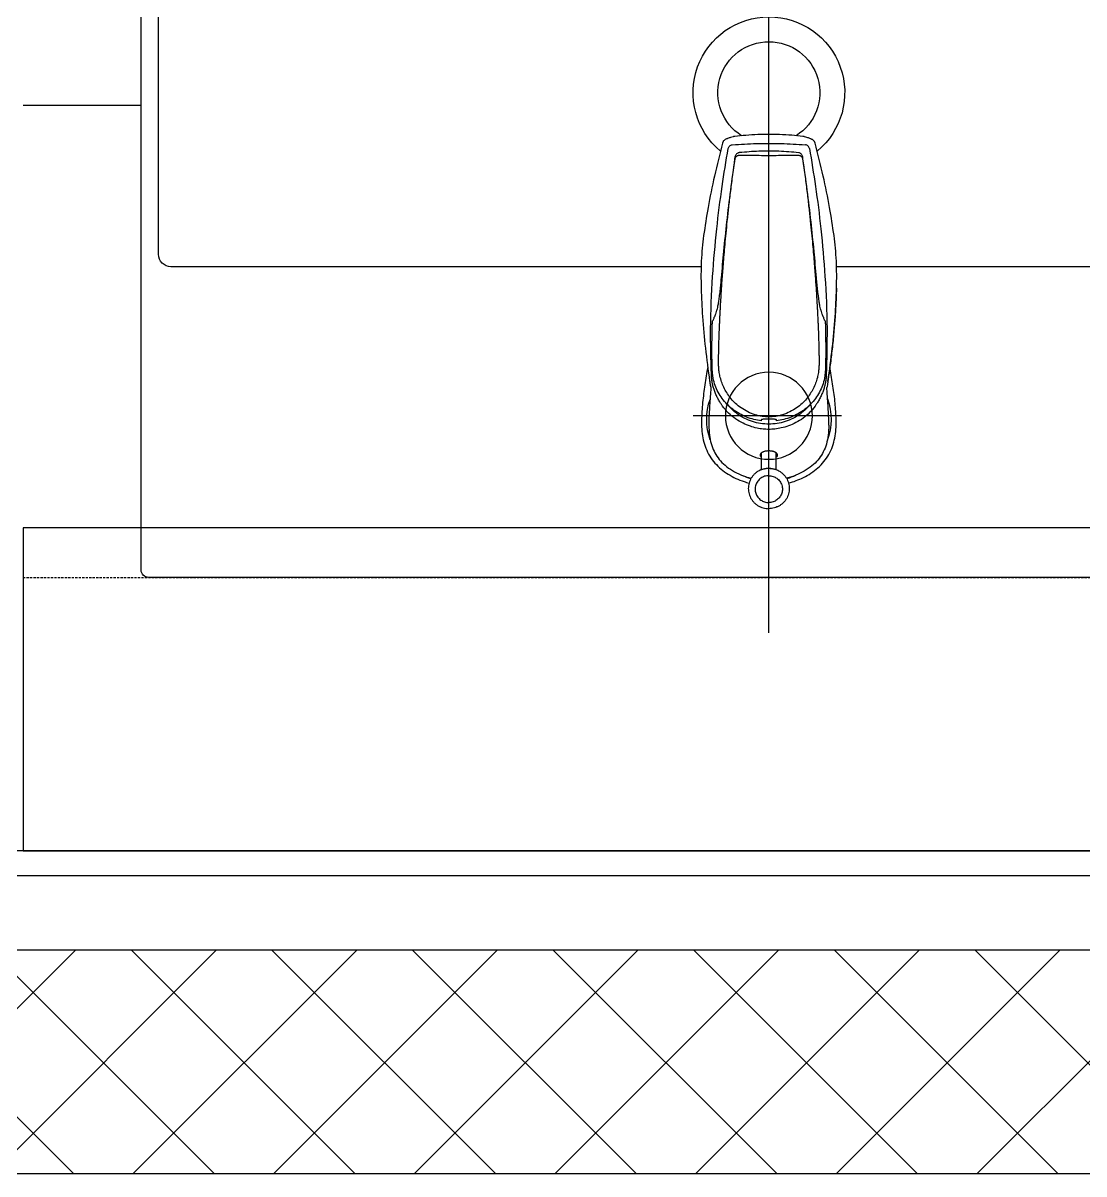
# Model space of a CAD drawing. Header units: millimetres. Extents: x 0 to 179493, y -203649 to 469211.
# Drawn here: x 143644.6 to 144071.4, y -100495.5 to -100032.5 of the extents above; entities that cross this region are included whole.
import ezdxf

# ---------------------------------------------------------------- set-up
doc = ezdxf.new("R2010")
doc.units = ezdxf.units.MM
doc.linetypes.add('X-평면도(기본형)$0$HID', pattern=[2.8, 1.8, -1])
for name, color, linetype, true_color in [('X-평면도(기본형)$0$40HAT', 9, 'Continuous', 0x808080), ('X-평면도(기본형)$0$FIN', 9, 'Continuous', 0x808080), ('X-평면도(기본형)$0$FUR', 6, 'Continuous', 0xff00ff), ('X-평면도(기본형)$0$MC', 7, 'Continuous', 0x7f7fff), ('X-평면도(기본형)$0$TIL', 5, 'Continuous', 0x0000ff), ('X-평면도(기본형)$0$W2', 3, 'Continuous', 0x00ff00)]:
    doc.layers.add(name, color=color, linetype=linetype, true_color=true_color)

# ---------------------------------------------------------------- blocks, each defined once
blk = doc.blocks.new('X-평면도(기본형)$0$세면대_공통')
at = {"layer": 'X-평면도(기본형)$0$FUR', "color": 1, "true_color": 0xff0000}
blk.add_line((765264.28, -195403.28, 0.03), (765264.28, -195892.78, -0.59), dxfattribs=at)
at = {"layer": 'X-평면도(기본형)$0$FUR'}
for p, q in [((765513.78, -195425.53, 0), (765014.78, -195425.53, 0)), ((765011.78, -195428.53, 0), (765011.78, -195860.53, 0)), ((765237.01, -195550.53, 0), (765023.78, -195550.53, 0)), ((765504.78, -195550.53, 0), (765291.5, -195550.53, 0)), ((765018.78, -195555.53, 0), (765018.78, -195858.53, 0))]:
    blk.add_line(p, q, dxfattribs=at)
at = {"layer": 'X-평면도(기본형)$0$FUR', "color": 8, "true_color": 0x808080}
for p, q in [((765261.26, -195468.87, 0.25), (765261.26, -195475.62, 0.25)), ((765267.26, -195468.87, 0.25), (765267.26, -195475.62, 0.25)), ((765293.48, -195490.53, 0), (765233.88, -195490.53, 0)), ((765261.26, -195488.46, 0.25), (765261.26, -195488.91, 0.25)), ((765267.26, -195488.91, 0.25), (765267.26, -195488.46, 0.25)), ((765240.47, -195504.42, 0.25), (765240.47, -195504.42, 0.25)), ((765240.48, -195504.32, 0.25), (765240.48, -195504.32, 0.25)), ((765288.03, -195504.32, 0.25), (765288.03, -195504.32, 0.25)), ((765288.04, -195504.42, 0.25), (765288.04, -195504.42, 0.25)), ((765243.25, -195532.91, 0.25), (765243.25, -195532.91, 0.25)), ((765285.26, -195532.91, 0.25), (765285.26, -195532.91, 0.25)), ((765291.49, -195541.73, 0.25), (765291.49, -195541.73, 0.25)), ((765245.08, -195545.99, 0.25), (765245.07, -195546.02, 0.25)), ((765245.07, -195546.02, 0.25), (765245.07, -195546.02, 0.25)), ((765283.43, -195545.99, 0.25), (765283.44, -195546.02, 0.25)), ((765283.44, -195546.02, 0.25), (765283.44, -195546.02, 0.25)), ((765250.63, -195594.66, 0.25), (765250.63, -195594.66, 0.25)), ((765277.88, -195594.66, 0.25), (765277.88, -195594.66, 0.25)), ((765246.74, -195601.65, 0.25), (765246.74, -195601.65, 0.25)), ((765249.86, -195602.8, 0.25), (765249.86, -195602.8, 0.25)), ((765250.48, -195602.92, 0.25), (765250.48, -195602.92, 0.25)), ((765278.03, -195602.92, 0.25), (765278.03, -195602.92, 0.25)), ((765278.65, -195602.8, 0.25), (765278.65, -195602.8, 0.25)), ((765264.26, -195603.73, 0.25), (765264.26, -195603.71, 0.25))]:
    blk.add_line(p, q, dxfattribs=at)
blk.add_circle((765264.28, -195490.53, 0), 17.5, dxfattribs=at)
blk.add_circle((765264.28, -195490.53, 0), 17.5, dxfattribs=at)
at = {"layer": 'X-평면도(기본형)$0$FUR'}
for centre, radius in [((765014.78, -195428.53, 0), 3), ((765023.78, -195555.53, 0), 5)]:
    blk.add_arc(centre, radius, 90, 180, dxfattribs=at)
at = {"layer": 'X-평면도(기본형)$0$FUR', "color": 8, "true_color": 0x808080}
for centre, radius, start, end in [((765264.28, -195489.15, 0.25), 25, 106.8463, 114.6194), ((765264.28, -195489.15, 0.25), 25, 64.6255, 73.2561), ((765264.28, -195489.15, 0.25), 25, 160.7991, 198.6858), ((765264.28, -195489.15, 0.25), 25, 340.9194, 19.9628), ((765264.28, -195620.53, 0), 30.5, 129.6663, 270), ((765264.28, -195620.53, 0), 30.5, 270, 50.4352), ((765264.28, -195620.53, 0), 20.5, 122.3591, 270), ((765264.28, -195620.53, 0), 20.5, 270, 57.6639)]:
    blk.add_arc(centre, radius, start, end, dxfattribs=at)
for points, knots in [([(765260.66, -195468.61, 0.25), (765260.42, -195468.49, 0.25), (765259.86, -195468.21, 0.25), (765259.03, -195467.62, 0.25), (765258.21, -195466.87, 0.25), (765257.49, -195466, 0.25), (765256.91, -195465.05, 0.25), (765256.46, -195464.03, 0.25), (765256.15, -195462.96, 0.25), (765256, -195461.86, 0.25), (765256, -195460.75, 0.25), (765256.15, -195459.64, 0.25), (765256.46, -195458.57, 0.25), (765256.91, -195457.55, 0.25), (765257.49, -195456.6, 0.25), (765258.21, -195455.74, 0.25), (765259.03, -195454.98, 0.25), (765259.96, -195454.34, 0.25), (765260.96, -195453.83, 0.25), (765262.02, -195453.46, 0.25), (765263.13, -195453.22, 0.25), (765263.88, -195453.19, 0.25), (765264.26, -195453.18, 0.25)], [0, 0, 0, 0, 0.779641, 1.899981, 3.018043, 4.133781, 5.247319, 6.358945, 7.469092, 8.578305, 9.687198, 10.796411, 11.906559, 13.018185, 14.131722, 15.24746, 16.365523, 17.485863, 18.608264, 19.732358, 20.857655, 21.983576, 21.983576, 21.983576, 21.983576]), ([(765267.85, -195468.61, 0.25), (765268.09, -195468.49, 0.25), (765268.65, -195468.21, 0.25), (765269.48, -195467.62, 0.25), (765270.3, -195466.87, 0.25), (765271.02, -195466, 0.25), (765271.6, -195465.05, 0.25), (765272.05, -195464.03, 0.25), (765272.36, -195462.96, 0.25), (765272.51, -195461.86, 0.25), (765272.51, -195460.75, 0.25), (765272.36, -195459.64, 0.25), (765272.05, -195458.57, 0.25), (765271.6, -195457.55, 0.25), (765271.02, -195456.6, 0.25), (765270.3, -195455.74, 0.25), (765269.48, -195454.98, 0.25), (765268.55, -195454.34, 0.25), (765267.55, -195453.83, 0.25), (765266.49, -195453.46, 0.25), (765265.38, -195453.22, 0.25), (765264.63, -195453.19, 0.25), (765264.26, -195453.18, 0.25)], [0, 0, 0, 0, 0.779641, 1.899981, 3.018043, 4.133781, 5.247319, 6.358945, 7.469092, 8.578305, 9.687198, 10.796411, 11.906559, 13.018185, 14.131722, 15.24746, 16.365523, 17.485863, 18.608264, 19.732358, 20.857655, 21.983576, 21.983576, 21.983576, 21.983576]), ([(765264.26, -195466.46, 0.25), (765263.97, -195466.45, 0.25), (765263.39, -195466.42, 0.25), (765262.55, -195466.21, 0.25), (765261.75, -195465.89, 0.25), (765261.01, -195465.44, 0.25), (765260.35, -195464.89, 0.25), (765259.79, -195464.24, 0.25), (765259.33, -195463.51, 0.25), (765259, -195462.72, 0.25), (765258.8, -195461.89, 0.25), (765258.73, -195461.04, 0.25), (765258.8, -195460.19, 0.25), (765259, -195459.36, 0.25), (765259.33, -195458.57, 0.25), (765259.79, -195457.84, 0.25), (765260.35, -195457.2, 0.25), (765261.01, -195456.64, 0.25), (765261.75, -195456.2, 0.25), (765262.55, -195455.87, 0.25), (765263.39, -195455.66, 0.25), (765263.97, -195455.64, 0.25), (765264.26, -195455.63, 0.25)], [0, 0, 0, 0, 0.86297, 1.725311, 2.586453, 3.445943, 4.303488, 5.158981, 6.012519, 6.86439, 7.715048, 8.565068, 9.415087, 10.265745, 11.117617, 11.971155, 12.826648, 13.684192, 14.543682, 15.404825, 16.267165, 17.130135, 17.130135, 17.130135, 17.130135]), ([(765264.26, -195466.43, 0.25), (765264.54, -195466.42, 0.25), (765265.11, -195466.39, 0.25), (765265.95, -195466.18, 0.25), (765266.75, -195465.86, 0.25), (765267.48, -195465.42, 0.25), (765268.14, -195464.87, 0.25), (765268.7, -195464.22, 0.25), (765269.15, -195463.5, 0.25), (765269.48, -195462.71, 0.25), (765269.68, -195461.89, 0.25), (765269.75, -195461.04, 0.25), (765269.68, -195460.2, 0.25), (765269.48, -195459.37, 0.25), (765269.15, -195458.59, 0.25), (765268.7, -195457.86, 0.25), (765268.14, -195457.22, 0.25), (765267.48, -195456.67, 0.25), (765266.75, -195456.22, 0.25), (765265.95, -195455.9, 0.25), (765265.11, -195455.69, 0.25), (765264.54, -195455.67, 0.25), (765264.26, -195455.66, 0.25)], [0, 0, 0, 0, 0.858106, 1.715587, 2.571876, 3.426523, 4.279234, 5.129906, 5.978634, 6.825704, 7.671568, 8.516797, 9.362027, 10.207891, 11.054961, 11.903689, 12.75436, 13.607072, 14.461718, 15.318007, 16.175488, 17.033595, 17.033595, 17.033595, 17.033595]), ([(765237.16, -195487.79, 0.25), (765237.2, -195486.62, 0.25), (765237.27, -195484.28, 0.25), (765237.82, -195480.81, 0.25), (765238.83, -195477.44, 0.25), (765240.41, -195474.29, 0.25), (765242.51, -195471.46, 0.25), (765245.05, -195469.03, 0.25), (765247.91, -195466.98, 0.25), (765251.01, -195465.32, 0.25), (765253.84, -195464.2, 0.25), (765255.63, -195463.66, 0.25), (765256.31, -195463.48, 0.25)], [0, 0, 0, 0, 3.507828, 7.013143, 10.516574, 14.021003, 17.524189, 21.027644, 24.5343, 28.041599, 31.550828, 33.649506, 33.649506, 33.649506, 33.649506]), ([(765272.2, -195463.48, 0.25), (765274.26, -195464.02, 0.25), (765277.37, -195465.18, 0.25), (765281.25, -195467.4, 0.25), (765284.05, -195469.53, 0.25), (765286.51, -195472.05, 0.25), (765288.5, -195474.96, 0.25), (765289.95, -195478.17, 0.25), (765290.85, -195481.57, 0.25), (765291.29, -195485.06, 0.25), (765291.36, -195487.58, 0.25), (765291.35, -195488.92, 0.25), (765291.34, -195489.1, 0.25)], [49.715016, 49.715016, 49.715016, 49.715016, 56.085098, 59.594761, 63.100971, 66.603866, 70.107073, 73.610706, 77.12048, 80.626855, 84.134048, 84.665453, 84.665453, 84.665453, 84.665453]), ([(765240.12, -195486.75, 0.25), (765240.16, -195485.43, 0.25), (765240.26, -195482.93, 0.25), (765240.94, -195479.39, 0.25), (765242.09, -195476.29, 0.25), (765243.77, -195473.54, 0.25), (765246, -195471.09, 0.25), (765248.82, -195468.9, 0.25), (765252.12, -195467.08, 0.25), (765254.96, -195465.98, 0.25), (765256.66, -195465.51, 0.25), (765257.12, -195465.38, 0.25)], [0, 0, 0, 0, 3.957697, 7.479697, 10.769423, 13.840723, 17.0676, 20.67379, 24.488726, 28.343667, 29.776799, 29.776799, 29.776799, 29.776799]), ([(765264.26, -195469.43, 0.25), (765263.88, -195469.41, 0.25), (765263.13, -195469.38, 0.25), (765262.02, -195469.15, 0.25), (765261.2, -195468.87, 0.25), (765260.76, -195468.66, 0.25), (765260.66, -195468.61, 0.25)], [0, 0, 0, 0, 1.125921, 2.251218, 3.375312, 3.718618, 3.718618, 3.718618, 3.718618]), ([(765260.66, -195468.61, 0.25), (765260.91, -195468.73, 0.25), (765261.41, -195468.95, 0.25), (765262.17, -195469.18, 0.25), (765262.89, -195469.33, 0.25), (765263.58, -195469.42, 0.25), (765264.03, -195469.43, 0.25), (765264.26, -195469.44, 0.25)], [0, 0, 0, 0, 0.84753, 1.633296, 2.36134, 3.05295, 3.722388, 3.722388, 3.722388, 3.722388]), ([(765264.26, -195469.43, 0.25), (765264.63, -195469.41, 0.25), (765265.38, -195469.38, 0.25), (765266.49, -195469.15, 0.25), (765267.31, -195468.87, 0.25), (765267.75, -195468.66, 0.25), (765267.85, -195468.61, 0.25)], [0, 0, 0, 0, 1.125921, 2.251218, 3.375312, 3.718618, 3.718618, 3.718618, 3.718618]), ([(765264.26, -195469.44, 0.25), (765264.48, -195469.43, 0.25), (765264.94, -195469.42, 0.25), (765265.64, -195469.33, 0.25), (765266.35, -195469.18, 0.25), (765267.1, -195468.95, 0.25), (765267.6, -195468.73, 0.25), (765267.85, -195468.61, 0.25)], [0, 0, 0, 0, 0.679857, 1.375008, 2.100365, 2.878402, 3.722391, 3.722391, 3.722391, 3.722391]), ([(765288.39, -195486.75, 0.25), (765288.34, -195485.39, 0.25), (765288.25, -195482.84, 0.25), (765287.53, -195479.21, 0.25), (765286.31, -195476.05, 0.25), (765284.54, -195473.27, 0.25), (765282.21, -195470.82, 0.25), (765279.34, -195468.68, 0.25), (765276.03, -195466.92, 0.25), (765273.32, -195465.91, 0.25), (765271.74, -195465.48, 0.25), (765271.38, -195465.39, 0.25)], [0, 0, 0, 0, 4.05619, 7.667735, 11.041612, 14.169802, 17.474231, 21.120259, 24.880526, 28.664281, 29.778552, 29.778552, 29.778552, 29.778552]), ([(765261.25, -195473.86, 0.25), (765261.21, -195473.91, 0.25), (765261.1, -195474.04, 0.25), (765260.97, -195474.26, 0.25), (765260.87, -195474.52, 0.25), (765260.86, -195474.69, 0.25), (765260.86, -195474.76, 0.25)], [0, 0, 0, 0, 0.198993, 0.503378, 0.782395, 1.009799, 1.009799, 1.009799, 1.009799]), ([(765267.66, -195474.76, 0.25), (765267.65, -195474.72, 0.25), (765267.65, -195474.61, 0.25), (765267.61, -195474.42, 0.25), (765267.51, -195474.2, 0.25), (765267.39, -195474.01, 0.25), (765267.29, -195473.9, 0.25), (765267.26, -195473.86, 0.25)], [0, 0, 0, 0, 0.113537, 0.337476, 0.577974, 0.841364, 1.010361, 1.010361, 1.010361, 1.010361]), ([(765260.86, -195474.76, 0.25), (765260.86, -195474.77, 0.25), (765260.86, -195474.87, 0.25), (765260.88, -195475.05, 0.25), (765260.98, -195475.28, 0.25), (765261.13, -195475.5, 0.25), (765261.33, -195475.69, 0.25), (765261.56, -195475.87, 0.25), (765261.83, -195476.03, 0.25), (765262.13, -195476.17, 0.25), (765262.48, -195476.29, 0.25), (765262.86, -195476.39, 0.25), (765263.29, -195476.46, 0.25), (765263.76, -195476.52, 0.25), (765264.09, -195476.52, 0.25), (765264.26, -195476.53, 0.25)], [0, 0, 0, 0, 0.032337, 0.282618, 0.534326, 0.794991, 1.068235, 1.356062, 1.663226, 1.997449, 2.362819, 2.759159, 3.191502, 3.664342, 4.172883, 4.172883, 4.172883, 4.172883]), ([(765264.26, -195476.53, 0.25), (765264.42, -195476.52, 0.25), (765264.73, -195476.52, 0.25), (765265.18, -195476.47, 0.25), (765265.58, -195476.4, 0.25), (765265.94, -195476.31, 0.25), (765266.26, -195476.21, 0.25), (765266.55, -195476.09, 0.25), (765266.81, -195475.95, 0.25), (765267.04, -195475.81, 0.25), (765267.24, -195475.64, 0.25), (765267.4, -195475.47, 0.25), (765267.53, -195475.28, 0.25), (765267.61, -195475.07, 0.25), (765267.65, -195474.9, 0.25), (765267.65, -195474.8, 0.25), (765267.66, -195474.76, 0.25)], [0, 0, 0, 0, 0.4943, 0.939025, 1.34259, 1.711999, 2.04788, 2.361215, 2.654572, 2.927415, 3.181629, 3.419875, 3.644921, 3.860659, 4.072443, 4.173526, 4.173526, 4.173526, 4.173526]), ([(765239.68, -195510.2, 0.25), (765239.63, -195509.88, 0.25), (765239.2, -195507.19, 0.25), (765238.41, -195502.13, 0.25), (765237.4, -195494.99, 0.25), (765237.24, -195490.19, 0.25), (765237.16, -195487.79, 0.25)], [6.235517, 6.235517, 6.235517, 6.235517, 7.202229, 14.404582, 21.60639, 28.807907, 28.807907, 28.807907, 28.807907]), ([(765240.19, -195490.19, 0.25), (765240.17, -195489.7, 0.25), (765240.12, -195488.55, 0.25), (765240.12, -195487.4, 0.25), (765240.12, -195486.75, 0.25)], [0, 0, 0, 0, 1.473666, 3.445929, 3.445929, 3.445929, 3.445929]), ([(765264.26, -195485.07, 0.25), (765263.49, -195485.1, 0.25), (765261.89, -195485.15, 0.25), (765259.4, -195485.56, 0.25), (765256.68, -195486.29, 0.25), (765253.76, -195487.49, 0.25), (765250.79, -195489.25, 0.25), (765247.95, -195491.55, 0.25), (765246.42, -195493.49, 0.25), (765245.64, -195494.46, 0.25)], [0, 0, 0, 0, 2.296476, 4.783645, 7.563768, 10.731, 14.223399, 17.901691, 21.611297, 21.611297, 21.611297, 21.611297]), ([(765264.26, -195487.2, 0.25), (765263.14, -195487.25, 0.25), (765260.9, -195487.35, 0.25), (765257.63, -195488.15, 0.25), (765254.52, -195489.4, 0.25), (765251.68, -195491.12, 0.25), (765249.39, -195493.01, 0.25), (765248.18, -195494.39, 0.25), (765247.7, -195494.95, 0.25)], [0, 0, 0, 0, 3.342351, 6.707579, 10.042963, 13.357602, 16.659103, 18.87303, 18.87303, 18.87303, 18.87303]), ([(765282.87, -195494.46, 0.25), (765282.15, -195493.56, 0.25), (765280.73, -195491.75, 0.25), (765278.09, -195489.52, 0.25), (765275.22, -195487.73, 0.25), (765272.26, -195486.43, 0.25), (765269.39, -195485.61, 0.25), (765266.73, -195485.16, 0.25), (765265.04, -195485.1, 0.25), (765264.26, -195485.07, 0.25)], [0, 0, 0, 0, 3.437453, 6.887799, 10.293306, 13.552352, 16.547829, 19.24343, 21.612275, 21.612275, 21.612275, 21.612275]), ([(765280.81, -195494.95, 0.25), (765280.33, -195494.39, 0.25), (765279.12, -195493.01, 0.25), (765276.84, -195491.13, 0.25), (765273.99, -195489.4, 0.25), (765270.89, -195488.15, 0.25), (765267.61, -195487.35, 0.25), (765265.37, -195487.25, 0.25), (765264.26, -195487.2, 0.25)], [0, 0, 0, 0, 2.211109, 5.512048, 8.825392, 12.158777, 15.521985, 18.872556, 18.872556, 18.872556, 18.872556]), ([(765288.39, -195486.75, 0.25), (765288.39, -195487.4, 0.25), (765288.39, -195488.55, 0.25), (765288.34, -195489.7, 0.25), (765288.32, -195490.19, 0.25)], [0, 0, 0, 0, 1.972262, 3.445928, 3.445928, 3.445928, 3.445928]), ([(765240.91, -195501.3, 0.25), (765240.88, -195500.93, 0.25), (765240.75, -195499.29, 0.25), (765240.55, -195496.49, 0.25), (765240.34, -195493.15, 0.25), (765240.24, -195491.09, 0.25), (765240.19, -195490.19, 0.25)], [0, 0, 0, 0, 1.112428, 4.950136, 8.417588, 11.134108, 11.134108, 11.134108, 11.134108]), ([(765261.26, -195488.46, 0.25), (765260.25, -195488.63, 0.25), (765258.2, -195488.98, 0.25), (765255.21, -195490, 0.25), (765252.34, -195491.37, 0.25), (765249.71, -195493.11, 0.25), (765247.39, -195495.15, 0.25), (765245.42, -195497.46, 0.25), (765243.82, -195500, 0.25), (765242.58, -195502.73, 0.25), (765242.11, -195504.66, 0.25), (765241.87, -195505.63, 0.25)], [0, 0, 0, 0, 3.064975, 6.227348, 9.432882, 12.581758, 15.659793, 18.674559, 21.658598, 24.628964, 27.618038, 27.618038, 27.618038, 27.618038]), ([(765284.38, -195509.57, 0.25), (765284.33, -195509.03, 0.25), (765284.2, -195507.8, 0.25), (765283.78, -195505.81, 0.25), (765283.1, -195503.62, 0.25), (765282.13, -195501.42, 0.25), (765280.91, -195499.31, 0.25), (765279.42, -195497.31, 0.25), (765277.6, -195495.42, 0.25), (765275.39, -195493.64, 0.25), (765272.77, -195492.07, 0.25), (765269.93, -195490.91, 0.25), (765267.07, -195490.23, 0.25), (765264.27, -195490, 0.25), (765261.47, -195490.22, 0.25), (765258.61, -195490.9, 0.25), (765255.76, -195492.07, 0.25), (765253.14, -195493.63, 0.25), (765250.91, -195495.42, 0.25), (765249.1, -195497.31, 0.25), (765247.6, -195499.32, 0.25), (765246.37, -195501.43, 0.25), (765245.41, -195503.64, 0.25), (765244.72, -195505.83, 0.25), (765244.31, -195507.81, 0.25), (765244.18, -195509.04, 0.25), (765244.13, -195509.57, 0.25)], [0, 0, 0, 0, 1.613908, 3.715992, 6.071265, 8.483996, 10.906775, 13.376928, 15.94833, 18.744185, 21.893049, 25.05205, 27.926915, 30.684655, 33.442432, 36.317196, 39.478311, 42.632446, 45.435941, 48.014337, 50.490944, 52.920005, 55.339236, 57.698505, 59.797196, 61.393068, 61.393068, 61.393068, 61.393068]), ([(765261.26, -195488.91, 0.25), (765261.28, -195488.96, 0.25), (765261.36, -195489.12, 0.25), (765261.72, -195489.2, 0.25), (765262.17, -195489.28, 0.25), (765262.79, -195489.32, 0.25), (765263.49, -195489.35, 0.25), (765264.26, -195489.35, 0.25), (765265.02, -195489.35, 0.25), (765265.72, -195489.32, 0.25), (765266.34, -195489.28, 0.25), (765266.79, -195489.2, 0.25), (765267.15, -195489.12, 0.25), (765267.23, -195488.96, 0.25), (765267.26, -195488.91, 0.25)], [0, 0, 0, 0, 0.189216, 0.512242, 0.995372, 1.618024, 2.342377, 3.120339, 3.898371, 4.622754, 5.245323, 5.728288, 6.05116, 6.24025, 6.24025, 6.24025, 6.24025]), ([(765286.64, -195505.63, 0.25), (765286.4, -195504.66, 0.25), (765285.93, -195502.72, 0.25), (765284.68, -195499.99, 0.25), (765283.09, -195497.45, 0.25), (765281.12, -195495.14, 0.25), (765278.8, -195493.1, 0.25), (765276.16, -195491.37, 0.25), (765273.29, -195490, 0.25), (765270.31, -195488.98, 0.25), (765268.26, -195488.63, 0.25), (765267.26, -195488.46, 0.25)], [0, 0, 0, 0, 2.990519, 5.964467, 8.952244, 11.969761, 15.048812, 18.197539, 21.400636, 24.558143, 27.618034, 27.618034, 27.618034, 27.618034]), ([(765288.32, -195490.19, 0.25), (765288.27, -195491.09, 0.25), (765288.17, -195493.15, 0.25), (765287.97, -195496.49, 0.25), (765287.72, -195499.49, 0.25), (765287.63, -195501.35, 0.25), (765287.61, -195501.92, 0.25)], [0, 0, 0, 0, 2.716522, 6.183973, 10.02168, 11.755208, 11.755208, 11.755208, 11.755208]), ([(765291.34, -195489.1, 0.25), (765291.24, -195491.26, 0.25), (765291.01, -195495.75, 0.25), (765290.04, -195502.52, 0.25), (765289.28, -195507.37, 0.25), (765288.87, -195509.93, 0.25), (765288.83, -195510.17, 0.25)], [0, 0, 0, 0, 6.475776, 13.483122, 20.490681, 21.236248, 21.236248, 21.236248, 21.236248]), ([(765245.64, -195494.46, 0.25), (765245.54, -195494.6, 0.25), (765245.33, -195494.89, 0.25), (765245.01, -195495.37, 0.25), (765244.66, -195495.92, 0.25), (765244.29, -195496.53, 0.25), (765243.91, -195497.22, 0.25), (765243.52, -195497.95, 0.25), (765243.15, -195498.72, 0.25), (765242.81, -195499.5, 0.25), (765242.5, -195500.29, 0.25), (765242.23, -195501.07, 0.25), (765242, -195501.82, 0.25), (765241.8, -195502.54, 0.25), (765241.64, -195503.21, 0.25), (765241.52, -195503.83, 0.25), (765241.42, -195504.39, 0.25), (765241.34, -195504.9, 0.25), (765241.28, -195505.37, 0.25), (765241.23, -195505.8, 0.25), (765241.2, -195506.2, 0.25), (765241.17, -195506.56, 0.25), (765241.15, -195506.89, 0.25), (765241.15, -195507.1, 0.25), (765241.14, -195507.2, 0.25)], [0, 0, 0, 0, 0.518603, 1.091219, 1.733634, 2.455194, 3.247477, 4.085697, 4.943943, 5.803805, 6.653792, 7.481685, 8.275273, 9.022152, 9.711725, 10.341151, 10.911652, 11.427005, 11.895826, 12.3261, 12.724711, 13.090889, 13.419553, 13.712712, 13.712712, 13.712712, 13.712712]), ([(765287.37, -195507.2, 0.25), (765287.36, -195507.1, 0.25), (765287.36, -195506.89, 0.25), (765287.34, -195506.56, 0.25), (765287.31, -195506.19, 0.25), (765287.28, -195505.79, 0.25), (765287.23, -195505.36, 0.25), (765287.17, -195504.9, 0.25), (765287.1, -195504.4, 0.25), (765287, -195503.87, 0.25), (765286.88, -195503.29, 0.25), (765286.74, -195502.66, 0.25), (765286.56, -195501.98, 0.25), (765286.34, -195501.25, 0.25), (765286.08, -195500.49, 0.25), (765285.78, -195499.71, 0.25), (765285.44, -195498.91, 0.25), (765285.07, -195498.1, 0.25), (765284.66, -195497.32, 0.25), (765284.26, -195496.6, 0.25), (765283.87, -195495.95, 0.25), (765283.51, -195495.39, 0.25), (765283.18, -195494.9, 0.25), (765282.97, -195494.6, 0.25), (765282.87, -195494.46, 0.25)], [0, 0, 0, 0, 0.296782, 0.628563, 0.99728, 1.398129, 1.82919, 2.293457, 2.793981, 3.33516, 3.923731, 4.567973, 5.27305, 6.033657, 6.840554, 7.684679, 8.55684, 9.449207, 10.340682, 11.189015, 11.948595, 12.606603, 13.184028, 13.712589, 13.712589, 13.712589, 13.712589]), ([(765240.48, -195504.32, 0.25), (765240.6, -195503.56, 0.25), (765240.73, -195502.69, 0.25), (765240.92, -195501.83, 0.25), (765240.94, -195501.72, 0.25)], [0, 0, 0, 0, 2.312573, 2.638952, 2.638952, 2.638952, 2.638952]), ([(765240.55, -195503.93, 0.25), (765240.56, -195503.85, 0.25), (765240.61, -195503.51, 0.25), (765240.71, -195502.89, 0.25), (765240.83, -195502.24, 0.25), (765240.92, -195501.84, 0.25), (765240.95, -195501.72, 0.25)], [0, 0, 0, 0, 0.246206, 1.026507, 1.876538, 2.240905, 2.240905, 2.240905, 2.240905]), ([(765237.02, -195541.73, 0.25), (765237.17, -195537.97, 0.25), (765237.5, -195529.96, 0.25), (765238.67, -195517.53, 0.25), (765239.85, -195508.91, 0.25), (765240.46, -195504.49, 0.25)], [0, 0, 0, 0, 11.293565, 24.053924, 37.419942, 37.419942, 37.419942, 37.419942]), ([(765240.46, -195504.49, 0.25), (765240.47, -195504.48, 0.25), (765240.47, -195504.44, 0.25), (765240.48, -195504.41, 0.25), (765240.48, -195504.39, 0.25)], [0, 0, 0, 0, 0.04948274, 0.09886318, 0.09886318, 0.09886318, 0.09886318]), ([(765240.46, -195504.49, 0.25), (765240.47, -195504.47, 0.25), (765240.47, -195504.45, 0.25), (765240.47, -195504.42, 0.25), (765240.47, -195504.42, 0.25)], [0, 0, 0, 0, 0.06608564, 0.0724096, 0.0724096, 0.0724096, 0.0724096]), ([(765240.47, -195504.42, 0.25), (765240.47, -195504.42, 0.25), (765240.48, -195504.38, 0.25), (765240.48, -195504.35, 0.25), (765240.48, -195504.32, 0.25)], [0, 0, 0, 0, 0.01563565, 0.09864749, 0.09864749, 0.09864749, 0.09864749]), ([(765240.48, -195504.39, 0.25), (765240.48, -195504.37, 0.25), (765240.48, -195504.35, 0.25), (765240.48, -195504.33, 0.25), (765240.48, -195504.32, 0.25)], [0, 0, 0, 0, 0.06553927, 0.0722932, 0.0722932, 0.0722932, 0.0722932]), ([(765241.87, -195505.63, 0.25), (765241.86, -195505.71, 0.25), (765241.83, -195505.86, 0.25), (765241.79, -195506.1, 0.25), (765241.76, -195506.33, 0.25), (765241.73, -195506.57, 0.25), (765241.7, -195506.81, 0.25), (765241.68, -195507.06, 0.25), (765241.65, -195507.33, 0.25), (765241.62, -195507.62, 0.25), (765241.58, -195507.95, 0.25), (765241.55, -195508.31, 0.25), (765241.52, -195508.68, 0.25), (765241.5, -195508.93, 0.25), (765241.49, -195509.06, 0.25)], [0, 0, 0, 0, 0.237986, 0.475453, 0.713502, 0.950243, 1.187016, 1.43295, 1.69935, 1.998609, 2.333301, 2.694713, 3.071615, 3.452023, 3.452023, 3.452023, 3.452023]), ([(765287.02, -195509.06, 0.25), (765287.01, -195508.92, 0.25), (765286.99, -195508.64, 0.25), (765286.95, -195508.23, 0.25), (765286.91, -195507.84, 0.25), (765286.88, -195507.49, 0.25), (765286.85, -195507.18, 0.25), (765286.82, -195506.9, 0.25), (765286.79, -195506.64, 0.25), (765286.76, -195506.39, 0.25), (765286.72, -195506.14, 0.25), (765286.68, -195505.88, 0.25), (765286.65, -195505.71, 0.25), (765286.64, -195505.63, 0.25)], [0, 0, 0, 0, 0.425449, 0.845591, 1.24167, 1.597205, 1.903841, 2.175487, 2.430122, 2.683449, 2.939915, 3.196246, 3.452021, 3.452021, 3.452021, 3.452021]), ([(765287.99, -195504.1, 0.25), (765287.96, -195503.9, 0.25), (765287.88, -195503.36, 0.25), (765287.75, -195502.63, 0.25), (765287.65, -195502.11, 0.25), (765287.61, -195501.92, 0.25)], [0, 0, 0, 0, 0.622492, 1.634652, 2.212708, 2.212708, 2.212708, 2.212708]), ([(765288.03, -195504.32, 0.25), (765288.03, -195504.33, 0.25), (765288.03, -195504.35, 0.25), (765288.03, -195504.37, 0.25), (765288.03, -195504.39, 0.25)], [0, 0, 0, 0, 0.00675371, 0.07229307, 0.07229307, 0.07229307, 0.07229307]), ([(765288.03, -195504.32, 0.25), (765288.03, -195504.35, 0.25), (765288.03, -195504.38, 0.25), (765288.04, -195504.42, 0.25), (765288.04, -195504.42, 0.25)], [0, 0, 0, 0, 0.08299408, 0.09864692, 0.09864692, 0.09864692, 0.09864692]), ([(765288.05, -195504.49, 0.25), (765288.04, -195504.48, 0.25), (765288.04, -195504.44, 0.25), (765288.03, -195504.41, 0.25), (765288.03, -195504.39, 0.25)], [0, 0, 0, 0, 0.04948333, 0.09886303, 0.09886303, 0.09886303, 0.09886303]), ([(765288.04, -195504.42, 0.25), (765288.04, -195504.42, 0.25), (765288.04, -195504.44, 0.25), (765288.04, -195504.46, 0.25), (765288.04, -195504.47, 0.25)], [0, 0, 0, 0, 0.00632395, 0.05033147, 0.05033147, 0.05033147, 0.05033147]), ([(765291.44, -195541.28, 0.25), (765291.43, -195540.87, 0.25), (765291.4, -195539.78, 0.25), (765291.33, -195537.96, 0.25), (765291.23, -195535.76, 0.25), (765291.1, -195533.36, 0.25), (765290.93, -195530.73, 0.25), (765290.72, -195527.86, 0.25), (765290.47, -195524.77, 0.25), (765290.16, -195521.52, 0.25), (765289.81, -195518.2, 0.25), (765289.44, -195514.94, 0.25), (765289.05, -195511.84, 0.25), (765288.68, -195509.03, 0.25), (765288.35, -195506.61, 0.25), (765288.14, -195505.14, 0.25), (765288.05, -195504.49, 0.25)], [0, 0, 0, 0, 1.251373, 3.263508, 5.454636, 7.854512, 10.489198, 13.365178, 16.480935, 19.785255, 23.159073, 26.483402, 29.641953, 32.519588, 35.001586, 36.968154, 36.968154, 36.968154, 36.968154]), ([(765288.05, -195504.49, 0.25), (765288.66, -195508.91, 0.25), (765289.84, -195517.53, 0.25), (765291.01, -195529.96, 0.25), (765291.34, -195537.97, 0.25), (765291.49, -195541.73, 0.25)], [0, 0, 0, 0, 13.36628, 26.126885, 37.420678, 37.420678, 37.420678, 37.420678]), ([(765241.14, -195507.2, 0.25), (765240.98, -195513.35, 0.25), (765240.62, -195526.5, 0.25), (765241.48, -195546.05, 0.25), (765243.15, -195565.11, 0.25), (765245.3, -195582.28, 0.25), (765247.07, -195593.03, 0.25), (765247.9, -195598.13, 0.25)], [0, 0, 0, 0, 18.474661, 39.446507, 58.660695, 75.870145, 91.344643, 91.344643, 91.344643, 91.344643]), ([(765241.49, -195509.06, 0.25), (765241.47, -195509.6, 0.25), (765241.44, -195510.67, 0.25), (765241.41, -195512.28, 0.25), (765241.39, -195513.87, 0.25), (765241.38, -195515.45, 0.25), (765241.37, -195517.02, 0.25), (765241.38, -195518.57, 0.25), (765241.39, -195520.12, 0.25), (765241.41, -195521.69, 0.25), (765241.43, -195523.28, 0.25), (765241.46, -195524.91, 0.25), (765241.5, -195526.57, 0.25), (765241.53, -195527.69, 0.25), (765241.55, -195528.25, 0.25)], [0, 0, 0, 0, 1.618286, 3.225714, 4.822155, 6.400747, 7.960874, 9.508568, 11.055101, 12.618026, 14.211696, 15.839687, 17.500583, 19.19236, 19.19236, 19.19236, 19.19236]), ([(765244.13, -195509.57, 0.25), (765244.13, -195509.6, 0.25), (765244.12, -195509.67, 0.25), (765244.11, -195509.79, 0.25), (765244.1, -195509.92, 0.25), (765244.1, -195510.06, 0.25), (765244.09, -195510.21, 0.25), (765244.09, -195510.35, 0.25), (765244.08, -195510.5, 0.25), (765244.08, -195510.65, 0.25), (765244.07, -195510.8, 0.25), (765244.07, -195510.97, 0.25), (765244.07, -195511.14, 0.25), (765244.06, -195511.34, 0.25), (765244.06, -195511.57, 0.25), (765244.06, -195511.82, 0.25), (765244.06, -195512.1, 0.25), (765244.06, -195512.42, 0.25), (765244.06, -195512.78, 0.25), (765244.06, -195513.19, 0.25), (765244.06, -195513.64, 0.25), (765244.06, -195514.14, 0.25), (765244.07, -195514.67, 0.25), (765244.08, -195515.23, 0.25), (765244.09, -195515.82, 0.25), (765244.1, -195516.46, 0.25), (765244.11, -195517.16, 0.25), (765244.13, -195517.93, 0.25), (765244.15, -195518.78, 0.25), (765244.18, -195519.71, 0.25), (765244.21, -195520.73, 0.25), (765244.24, -195521.83, 0.25), (765244.28, -195523.03, 0.25), (765244.33, -195524.33, 0.25), (765244.39, -195525.73, 0.25), (765244.45, -195527.23, 0.25), (765244.53, -195528.85, 0.25), (765244.61, -195530.61, 0.25), (765244.71, -195532.51, 0.25), (765244.82, -195534.58, 0.25), (765244.95, -195536.83, 0.25), (765245.1, -195539.29, 0.25), (765245.27, -195541.97, 0.25), (765245.47, -195544.9, 0.25), (765245.7, -195548.1, 0.25), (765245.97, -195551.59, 0.25), (765246.28, -195555.39, 0.25), (765246.64, -195559.55, 0.25), (765247.07, -195564.09, 0.25), (765247.57, -195569.06, 0.25), (765248.16, -195574.49, 0.25), (765248.86, -195580.43, 0.25), (765249.68, -195586.93, 0.25), (765250.33, -195591.47, 0.25), (765250.66, -195593.85, 0.25)], [0, 0, 0, 0, 0.100172, 0.21979, 0.353144, 0.495281, 0.641698, 0.788456, 0.933594, 1.080115, 1.232736, 1.395982, 1.574314, 1.772113, 1.993668, 2.243188, 2.524875, 2.843099, 3.202792, 3.609757, 4.066678, 4.564903, 5.097483, 5.653268, 6.243599, 6.880035, 7.574171, 8.337802, 9.183159, 10.120813, 11.138958, 12.241639, 13.436879, 14.733638, 16.133532, 17.634969, 19.252994, 21.003396, 22.902687, 24.968652, 27.219884, 29.675342, 32.354765, 35.280582, 38.477769, 41.969348, 45.781045, 49.939207, 54.485855, 59.462238, 64.929825, 70.875084, 77.382588, 84.610699, 84.610699, 84.610699, 84.610699]), ([(765277.85, -195593.85, 0.25), (765278.19, -195591.46, 0.25), (765278.83, -195586.92, 0.25), (765279.65, -195580.41, 0.25), (765280.35, -195574.5, 0.25), (765280.93, -195569.09, 0.25), (765281.43, -195564.15, 0.25), (765281.86, -195559.63, 0.25), (765282.22, -195555.5, 0.25), (765282.53, -195551.7, 0.25), (765282.8, -195548.23, 0.25), (765283.03, -195545.04, 0.25), (765283.23, -195542.12, 0.25), (765283.41, -195539.44, 0.25), (765283.56, -195536.98, 0.25), (765283.68, -195534.73, 0.25), (765283.8, -195532.66, 0.25), (765283.89, -195530.75, 0.25), (765283.98, -195528.99, 0.25), (765284.05, -195527.37, 0.25), (765284.12, -195525.86, 0.25), (765284.17, -195524.45, 0.25), (765284.22, -195523.15, 0.25), (765284.26, -195521.95, 0.25), (765284.3, -195520.84, 0.25), (765284.33, -195519.81, 0.25), (765284.36, -195518.87, 0.25), (765284.38, -195518.02, 0.25), (765284.4, -195517.24, 0.25), (765284.41, -195516.54, 0.25), (765284.42, -195515.89, 0.25), (765284.43, -195515.29, 0.25), (765284.44, -195514.73, 0.25), (765284.45, -195514.19, 0.25), (765284.45, -195513.69, 0.25), (765284.45, -195513.23, 0.25), (765284.45, -195512.82, 0.25), (765284.45, -195512.45, 0.25), (765284.45, -195512.13, 0.25), (765284.45, -195511.84, 0.25), (765284.45, -195511.58, 0.25), (765284.45, -195511.36, 0.25), (765284.44, -195511.15, 0.25), (765284.44, -195510.97, 0.25), (765284.44, -195510.8, 0.25), (765284.43, -195510.65, 0.25), (765284.43, -195510.5, 0.25), (765284.42, -195510.35, 0.25), (765284.42, -195510.2, 0.25), (765284.41, -195510.06, 0.25), (765284.41, -195509.92, 0.25), (765284.4, -195509.79, 0.25), (765284.39, -195509.67, 0.25), (765284.38, -195509.6, 0.25), (765284.38, -195509.57, 0.25)], [0, 0, 0, 0, 7.250595, 13.753717, 19.677719, 25.117102, 30.065596, 34.587314, 38.725031, 42.520924, 46.000652, 49.189651, 52.110208, 54.786754, 57.241383, 59.493492, 61.561655, 63.464081, 65.218255, 66.840397, 68.345979, 69.749941, 71.052454, 72.253076, 73.361506, 74.385313, 75.330458, 76.184246, 76.95578, 77.657174, 78.300106, 78.896028, 79.456326, 79.992658, 80.49633, 80.958605, 81.371496, 81.73672, 82.060089, 82.346602, 82.600633, 82.826357, 83.027946, 83.209645, 83.375794, 83.530815, 83.679195, 83.825624, 83.972996, 84.119394, 84.260992, 84.393413, 84.511834, 84.610702, 84.610702, 84.610702, 84.610702]), ([(765280.61, -195598.13, 0.25), (765281.44, -195593.03, 0.25), (765283.21, -195582.28, 0.25), (765285.36, -195565.1, 0.25), (765287.03, -195546.04, 0.25), (765287.89, -195526.49, 0.25), (765287.53, -195513.35, 0.25), (765287.37, -195507.2, 0.25)], [0, 0, 0, 0, 15.477935, 32.693915, 51.912777, 72.881453, 91.344646, 91.344646, 91.344646, 91.344646]), ([(765286.96, -195528.25, 0.25), (765286.98, -195527.67, 0.25), (765287.01, -195526.52, 0.25), (765287.05, -195524.82, 0.25), (765287.08, -195523.17, 0.25), (765287.1, -195521.56, 0.25), (765287.12, -195520, 0.25), (765287.13, -195518.45, 0.25), (765287.14, -195516.91, 0.25), (765287.13, -195515.36, 0.25), (765287.12, -195513.8, 0.25), (765287.1, -195512.23, 0.25), (765287.07, -195510.65, 0.25), (765287.04, -195509.59, 0.25), (765287.02, -195509.06, 0.25)], [0, 0, 0, 0, 1.738985, 3.44193, 5.099859, 6.70494, 8.261708, 9.797549, 11.339975, 12.892753, 14.45182, 16.019706, 17.597253, 19.192361, 19.192361, 19.192361, 19.192361]), ([(765241.55, -195528.25, 0.25), (765241.57, -195528.41, 0.25), (765241.59, -195528.6, 0.25), (765241.66, -195528.77, 0.25), (765241.67, -195528.79, 0.25)], [0, 0, 0, 0, 0.4836401, 0.5579888, 0.5579888, 0.5579888, 0.5579888]), ([(765243.1, -195532.47, 0.25), (765242.98, -195532.14, 0.25), (765242.69, -195531.32, 0.25), (765242.23, -195530.09, 0.25), (765241.85, -195529.21, 0.25), (765241.67, -195528.79, 0.25)], [0, 0, 0, 0, 1.062197, 2.583518, 3.945449, 3.945449, 3.945449, 3.945449]), ([(765286.84, -195528.79, 0.25), (765286.66, -195529.21, 0.25), (765286.29, -195530.09, 0.25), (765285.82, -195531.32, 0.25), (765285.53, -195532.13, 0.25), (765285.42, -195532.46, 0.25)], [0, 0, 0, 0, 1.356989, 2.87748, 3.939085, 3.939085, 3.939085, 3.939085]), ([(765286.84, -195528.79, 0.25), (765286.85, -195528.77, 0.25), (765286.92, -195528.6, 0.25), (765286.94, -195528.41, 0.25), (765286.96, -195528.25, 0.25)], [0, 0, 0, 0, 0.0743525, 0.5579926, 0.5579926, 0.5579926, 0.5579926]), ([(765245.07, -195545.99, 0.25), (765245, -195545.14, 0.25), (765244.84, -195543.39, 0.25), (765244.57, -195540.84, 0.25), (765244.28, -195538.46, 0.25), (765243.99, -195536.44, 0.25), (765243.71, -195534.84, 0.25), (765243.48, -195533.71, 0.25), (765243.31, -195533.12, 0.25), (765243.25, -195532.91, 0.25)], [0, 0, 0, 0, 2.561767, 5.261758, 7.690905, 9.754143, 11.387763, 12.562745, 13.219649, 13.219649, 13.219649, 13.219649]), ([(765285.26, -195532.91, 0.25), (765285.2, -195533.12, 0.25), (765285.03, -195533.7, 0.25), (765284.8, -195534.82, 0.25), (765284.52, -195536.42, 0.25), (765284.23, -195538.44, 0.25), (765283.94, -195540.82, 0.25), (765283.67, -195543.37, 0.25), (765283.51, -195545.13, 0.25), (765283.44, -195545.99, 0.25)], [0, 0, 0, 0, 0.647383, 1.817784, 3.446694, 5.505684, 7.932114, 10.632145, 13.219517, 13.219517, 13.219517, 13.219517]), ([(765238.03, -195563.02, 0.25), (765237.83, -195561.36, 0.25), (765237.41, -195557.95, 0.25), (765237.05, -195552.71, 0.25), (765236.93, -195547.33, 0.25), (765236.99, -195543.7, 0.25), (765237.02, -195541.88, 0.25)], [0, 0, 0, 0, 5.035534, 10.313591, 15.719248, 21.190255, 21.190255, 21.190255, 21.190255]), ([(765291.49, -195541.88, 0.25), (765291.52, -195543.7, 0.25), (765291.58, -195547.33, 0.25), (765291.46, -195552.72, 0.25), (765291.1, -195557.95, 0.25), (765290.68, -195561.36, 0.25), (765290.48, -195563.02, 0.25)], [0, 0, 0, 0, 5.470845, 10.876374, 16.154258, 21.189535, 21.189535, 21.189535, 21.189535]), ([(765250.51, -195593.88, 0.25), (765249.92, -195589.69, 0.25), (765248.72, -195581.28, 0.25), (765247.28, -195568.88, 0.25), (765246.06, -195557.11, 0.25), (765245.39, -195549.58, 0.25), (765245.07, -195546.02, 0.25)], [0, 0, 0, 0, 12.666039, 25.505258, 37.431451, 48.173422, 48.173422, 48.173422, 48.173422]), ([(765283.44, -195546.02, 0.25), (765283.12, -195549.58, 0.25), (765282.45, -195557.1, 0.25), (765281.23, -195568.86, 0.25), (765279.79, -195581.26, 0.25), (765278.59, -195589.69, 0.25), (765278, -195593.88, 0.25)], [0, 0, 0, 0, 10.720849, 22.646917, 35.486087, 48.173409, 48.173409, 48.173409, 48.173409]), ([(765245.62, -195600.23, 0.25), (765244.5, -195595.83, 0.25), (765242.33, -195587.25, 0.25), (765239.78, -195574.85, 0.25), (765238.59, -195566.83, 0.25), (765238.04, -195563.07, 0.25)], [0, 0, 0, 0, 13.612163, 26.555656, 37.949368, 37.949368, 37.949368, 37.949368]), ([(765290.47, -195563.07, 0.25), (765289.92, -195566.83, 0.25), (765288.73, -195574.85, 0.25), (765286.18, -195587.25, 0.25), (765284.01, -195595.83, 0.25), (765282.89, -195600.23, 0.25)], [0, 0, 0, 0, 11.393709, 24.337199, 37.949355, 37.949355, 37.949355, 37.949355]), ([(765250.66, -195593.85, 0.25), (765250.7, -195593.99, 0.25), (765250.77, -195594.28, 0.25), (765251.01, -195594.66, 0.25), (765251.33, -195594.98, 0.25), (765251.7, -195595.22, 0.25), (765252.11, -195595.37, 0.25), (765252.4, -195595.39, 0.25), (765252.54, -195595.4, 0.25)], [0, 0, 0, 0, 0.437979, 0.882355, 1.329336, 1.772885, 2.205279, 2.622094, 2.622094, 2.622094, 2.622094]), ([(765275.97, -195595.4, 0.25), (765276.11, -195595.39, 0.25), (765276.4, -195595.37, 0.25), (765276.81, -195595.22, 0.25), (765277.18, -195594.98, 0.25), (765277.5, -195594.66, 0.25), (765277.74, -195594.28, 0.25), (765277.81, -195593.99, 0.25), (765277.85, -195593.85, 0.25)], [0, 0, 0, 0, 0.416818, 0.849211, 1.29276, 1.73974, 2.184116, 2.622094, 2.622094, 2.622094, 2.622094]), ([(765247.9, -195598.13, 0.25), (765247.97, -195598.31, 0.25), (765248.11, -195598.67, 0.25), (765248.51, -195599.12, 0.25), (765249, -195599.46, 0.25), (765249.38, -195599.55, 0.25), (765249.57, -195599.6, 0.25)], [0, 0, 0, 0, 0.582831, 1.170445, 1.757824, 2.340025, 2.340025, 2.340025, 2.340025]), ([(765252.22, -195596.39, 0.25), (765252.05, -195596.34, 0.25), (765251.71, -195596.24, 0.25), (765251.26, -195595.91, 0.25), (765250.91, -195595.49, 0.25), (765250.7, -195595.05, 0.25), (765250.65, -195594.77, 0.25), (765250.63, -195594.66, 0.25)], [0, 0, 0, 0, 0.528956, 1.069721, 1.619451, 2.176719, 2.492574, 2.492574, 2.492574, 2.492574]), ([(765276.32, -195596.38, 0.25), (765273.65, -195596.62, 0.25), (765268.3, -195597.08, 0.25), (765260.33, -195597.08, 0.25), (765255.07, -195596.64, 0.25), (765252.49, -195596.43, 0.25)], [0, 0, 0, 0, 8.031422, 16.110995, 23.867254, 23.867254, 23.867254, 23.867254]), ([(765252.54, -195595.4, 0.25), (765255.14, -195595.37, 0.25), (765260.35, -195595.31, 0.25), (765268.16, -195595.31, 0.25), (765273.37, -195595.37, 0.25), (765275.97, -195595.4, 0.25)], [0, 0, 0, 0, 7.824843, 15.615431, 23.440299, 23.440299, 23.440299, 23.440299]), ([(765277.88, -195594.66, 0.25), (765277.86, -195594.76, 0.25), (765277.81, -195595.04, 0.25), (765277.62, -195595.47, 0.25), (765277.27, -195595.9, 0.25), (765276.83, -195596.22, 0.25), (765276.48, -195596.33, 0.25), (765276.32, -195596.38, 0.25)], [0, 0, 0, 0, 0.291928, 0.847814, 1.396424, 1.936553, 2.46543, 2.46543, 2.46543, 2.46543]), ([(765280.61, -195598.13, 0.25), (765280.54, -195598.31, 0.25), (765280.4, -195598.67, 0.25), (765280, -195599.12, 0.25), (765279.51, -195599.46, 0.25), (765279.13, -195599.55, 0.25), (765278.94, -195599.6, 0.25)], [0, 0, 0, 0, 0.582831, 1.170445, 1.757824, 2.340025, 2.340025, 2.340025, 2.340025]), ([(765245.76, -195600.64, 0.25), (765245.71, -195600.54, 0.25), (765245.67, -195600.44, 0.25), (765245.64, -195600.33, 0.25), (765245.64, -195600.33, 0.25)], [0, 0, 0, 0, 0.3303863, 0.3359585, 0.3359585, 0.3359585, 0.3359585]), ([(765246.74, -195601.65, 0.25), (765246.73, -195601.64, 0.25), (765246.61, -195601.58, 0.25), (765246.37, -195601.43, 0.25), (765246.07, -195601.15, 0.25), (765245.87, -195600.87, 0.25), (765245.78, -195600.69, 0.25), (765245.76, -195600.64, 0.25)], [0, 0, 0, 0, 0.033542, 0.415675, 0.830466, 1.279474, 1.438003, 1.438003, 1.438003, 1.438003]), ([(765249.86, -195602.8, 0.25), (765249.54, -195602.71, 0.25), (765248.81, -195602.5, 0.25), (765248.09, -195602.23, 0.25), (765247.7, -195602.07, 0.25)], [0, 0, 0, 0, 1.001812, 2.280947, 2.280947, 2.280947, 2.280947]), ([(765249.57, -195599.6, 0.25), (765252.84, -195599.79, 0.25), (765259.35, -195600.16, 0.25), (765269.16, -195600.16, 0.25), (765275.68, -195599.79, 0.25), (765278.94, -195599.6, 0.25)], [0, 0, 0, 0, 9.811433, 19.583014, 29.391691, 29.391691, 29.391691, 29.391691]), ([(765250.37, -195602.9, 0.25), (765250.33, -195602.9, 0.25), (765250.25, -195602.88, 0.25), (765250.17, -195602.87, 0.25), (765250.13, -195602.86, 0.25)], [0, 0, 0, 0, 0.1275567, 0.2504322, 0.2504322, 0.2504322, 0.2504322]), ([(765264.26, -195603.73, 0.25), (765262.79, -195603.72, 0.25), (765259.71, -195603.68, 0.25), (765255.13, -195603.41, 0.25), (765252.01, -195603.08, 0.25), (765250.52, -195602.92, 0.25)], [0, 0, 0, 0, 4.384323, 9.252851, 13.768766, 13.768766, 13.768766, 13.768766]), ([(765277.99, -195602.92, 0.25), (765276.48, -195603.08, 0.25), (765273.36, -195603.42, 0.25), (765268.78, -195603.68, 0.25), (765265.71, -195603.72, 0.25), (765264.26, -195603.73, 0.25)], [0, 0, 0, 0, 4.550062, 9.418677, 13.768745, 13.768745, 13.768745, 13.768745]), ([(765278.48, -195602.84, 0.25), (765278.4, -195602.86, 0.25), (765278.28, -195602.88, 0.25), (765278.16, -195602.9, 0.25), (765278.12, -195602.91, 0.25)], [0, 0, 0, 0, 0.2392083, 0.3655896, 0.3655896, 0.3655896, 0.3655896]), ([(765278.65, -195602.8, 0.25), (765278.63, -195602.81, 0.25), (765278.57, -195602.82, 0.25), (765278.52, -195602.83, 0.25), (765278.48, -195602.84, 0.25)], [0, 0, 0, 0, 0.0671703, 0.1790557, 0.1790557, 0.1790557, 0.1790557]), ([(765280.79, -195602.08, 0.25), (765280.4, -195602.23, 0.25), (765279.69, -195602.5, 0.25), (765278.97, -195602.71, 0.25), (765278.65, -195602.8, 0.25)], [0, 0, 0, 0, 1.281017, 2.260347, 2.260347, 2.260347, 2.260347]), ([(765282.75, -195600.65, 0.25), (765282.73, -195600.7, 0.25), (765282.64, -195600.89, 0.25), (765282.43, -195601.17, 0.25), (765282.12, -195601.45, 0.25), (765281.88, -195601.59, 0.25), (765281.77, -195601.65, 0.25), (765281.77, -195601.65, 0.25)], [0, 0, 0, 0, 0.160784, 0.61566, 1.034618, 1.417887, 1.425985, 1.425985, 1.425985, 1.425985]), ([(765282.87, -195600.33, 0.25), (765282.87, -195600.33, 0.25), (765282.84, -195600.44, 0.25), (765282.79, -195600.55, 0.25), (765282.75, -195600.65, 0.25)], [0, 0, 0, 0, 0.0132454, 0.3484528, 0.3484528, 0.3484528, 0.3484528])]:
    blk.add_open_spline(points, degree=3, knots=knots, dxfattribs=at)
for points in [[(765240.92, -195501.53, 0.25), (765240.92, -195501.46, 0.25), (765240.91, -195501.38, 0.25), (765240.91, -195501.3, 0.25)], [(765240.94, -195501.73, 0.25), (765240.94, -195501.67, 0.25), (765240.93, -195501.6, 0.25), (765240.92, -195501.53, 0.25)], [(765240.46, -195504.49, 0.25), (765240.46, -195504.47, 0.25), (765240.47, -195504.44, 0.25), (765240.47, -195504.42, 0.25)], [(765240.48, -195504.39, 0.25), (765240.49, -195504.32, 0.25), (765240.5, -195504.24, 0.25), (765240.51, -195504.17, 0.25)], [(765240.48, -195504.39, 0.25), (765240.48, -195504.4, 0.25), (765240.48, -195504.41, 0.25), (765240.48, -195504.42, 0.25)], [(765240.51, -195504.17, 0.25), (765240.52, -195504.09, 0.25), (765240.54, -195504.01, 0.25), (765240.55, -195503.93, 0.25)], [(765288.03, -195504.39, 0.25), (765288.02, -195504.3, 0.25), (765288, -195504.2, 0.25), (765287.99, -195504.1, 0.25)], [(765288.03, -195504.42, 0.25), (765288.03, -195504.41, 0.25), (765288.03, -195504.4, 0.25), (765288.03, -195504.39, 0.25)], [(765288.04, -195504.42, 0.25), (765288.04, -195504.44, 0.25), (765288.05, -195504.47, 0.25), (765288.05, -195504.49, 0.25)], [(765288.04, -195504.47, 0.25), (765288.04, -195504.48, 0.25), (765288.05, -195504.49, 0.25), (765288.05, -195504.49, 0.25)], [(765243.11, -195532.52, 0.25), (765243.11, -195532.5, 0.25), (765243.1, -195532.49, 0.25), (765243.1, -195532.47, 0.25)], [(765243.25, -195532.91, 0.25), (765243.2, -195532.78, 0.25), (765243.16, -195532.65, 0.25), (765243.11, -195532.52, 0.25)], [(765285.4, -195532.52, 0.25), (765285.35, -195532.65, 0.25), (765285.31, -195532.78, 0.25), (765285.26, -195532.91, 0.25)], [(765285.42, -195532.46, 0.25), (765285.41, -195532.48, 0.25), (765285.4, -195532.5, 0.25), (765285.4, -195532.52, 0.25)], [(765237.02, -195541.88, 0.25), (765237.02, -195541.83, 0.25), (765237.02, -195541.78, 0.25), (765237.02, -195541.73, 0.25)], [(765237.05, -195541.88, 0.25), (765237.04, -195541.83, 0.25), (765237.03, -195541.78, 0.25), (765237.03, -195541.73, 0.25)], [(765237.05, -195541.73, 0.25), (765237.06, -195541.58, 0.25), (765237.06, -195541.43, 0.25), (765237.07, -195541.28, 0.25)], [(765237.05, -195541.88, 0.25), (765237.05, -195541.83, 0.25), (765237.05, -195541.78, 0.25), (765237.05, -195541.73, 0.25)], [(765291.46, -195541.74, 0.25), (765291.45, -195541.58, 0.25), (765291.45, -195541.43, 0.25), (765291.44, -195541.28, 0.25)], [(765291.48, -195541.73, 0.25), (765291.48, -195541.78, 0.25), (765291.47, -195541.83, 0.25), (765291.46, -195541.88, 0.25)], [(765291.46, -195541.88, 0.25), (765291.46, -195541.83, 0.25), (765291.46, -195541.78, 0.25), (765291.46, -195541.74, 0.25)], [(765291.49, -195541.73, 0.25), (765291.49, -195541.78, 0.25), (765291.49, -195541.83, 0.25), (765291.49, -195541.88, 0.25)], [(765245.07, -195546.02, 0.25), (765245.07, -195546.01, 0.25), (765245.07, -195546, 0.25), (765245.07, -195545.99, 0.25)], [(765245.08, -195546.02, 0.25), (765245.08, -195546.01, 0.25), (765245.08, -195546, 0.25), (765245.08, -195545.99, 0.25)], [(765283.43, -195545.99, 0.25), (765283.43, -195546, 0.25), (765283.43, -195546.01, 0.25), (765283.43, -195546.02, 0.25)], [(765283.44, -195545.99, 0.25), (765283.44, -195546, 0.25), (765283.44, -195546.01, 0.25), (765283.44, -195546.02, 0.25)], [(765238.04, -195563.07, 0.25), (765238.04, -195563.05, 0.25), (765238.03, -195563.04, 0.25), (765238.03, -195563.02, 0.25)], [(765238.07, -195563.02, 0.25), (765238.06, -195563.04, 0.25), (765238.05, -195563.05, 0.25), (765238.04, -195563.07, 0.25)], [(765238.07, -195563.06, 0.25), (765238.07, -195563.05, 0.25), (765238.07, -195563.03, 0.25), (765238.07, -195563.02, 0.25)], [(765290.44, -195563.06, 0.25), (765290.44, -195563.05, 0.25), (765290.44, -195563.03, 0.25), (765290.44, -195563.02, 0.25)], [(765290.47, -195563.07, 0.25), (765290.46, -195563.05, 0.25), (765290.45, -195563.04, 0.25), (765290.44, -195563.02, 0.25)], [(765290.48, -195563.02, 0.25), (765290.48, -195563.04, 0.25), (765290.47, -195563.05, 0.25), (765290.47, -195563.07, 0.25)], [(765250.63, -195594.66, 0.25), (765250.59, -195594.4, 0.25), (765250.55, -195594.14, 0.25), (765250.51, -195593.88, 0.25)], [(765278, -195593.88, 0.25), (765277.96, -195594.14, 0.25), (765277.92, -195594.4, 0.25), (765277.88, -195594.66, 0.25)], [(765252.39, -195596.41, 0.25), (765252.34, -195596.41, 0.25), (765252.28, -195596.4, 0.25), (765252.22, -195596.39, 0.25)], [(765252.42, -195596.42, 0.25), (765252.41, -195596.42, 0.25), (765252.4, -195596.42, 0.25), (765252.39, -195596.41, 0.25)], [(765252.49, -195596.43, 0.25), (765252.46, -195596.42, 0.25), (765252.44, -195596.42, 0.25), (765252.42, -195596.42, 0.25)], [(765245.64, -195600.33, 0.25), (765245.63, -195600.29, 0.25), (765245.63, -195600.26, 0.25), (765245.62, -195600.23, 0.25)], [(765247.28, -195601.9, 0.25), (765247.1, -195601.81, 0.25), (765246.92, -195601.73, 0.25), (765246.74, -195601.65, 0.25)], [(765247.3, -195601.91, 0.25), (765247.29, -195601.9, 0.25), (765247.28, -195601.9, 0.25), (765247.28, -195601.9, 0.25)], [(765247.7, -195602.07, 0.25), (765247.57, -195602.02, 0.25), (765247.43, -195601.96, 0.25), (765247.3, -195601.91, 0.25)], [(765249.9, -195602.81, 0.25), (765249.89, -195602.81, 0.25), (765249.87, -195602.8, 0.25), (765249.86, -195602.8, 0.25)], [(765250.01, -195602.84, 0.25), (765249.97, -195602.83, 0.25), (765249.94, -195602.82, 0.25), (765249.9, -195602.81, 0.25)], [(765250.13, -195602.86, 0.25), (765250.09, -195602.85, 0.25), (765250.05, -195602.85, 0.25), (765250.01, -195602.84, 0.25)], [(765250.48, -195602.92, 0.25), (765250.44, -195602.91, 0.25), (765250.41, -195602.91, 0.25), (765250.37, -195602.9, 0.25)], [(765250.52, -195602.92, 0.25), (765250.5, -195602.92, 0.25), (765250.49, -195602.92, 0.25), (765250.48, -195602.92, 0.25)], [(765278.03, -195602.92, 0.25), (765278.02, -195602.92, 0.25), (765278.01, -195602.92, 0.25), (765277.99, -195602.92, 0.25)], [(765278.12, -195602.91, 0.25), (765278.09, -195602.91, 0.25), (765278.06, -195602.91, 0.25), (765278.03, -195602.92, 0.25)], [(765281.17, -195601.92, 0.25), (765281.04, -195601.98, 0.25), (765280.92, -195602.03, 0.25), (765280.79, -195602.08, 0.25)], [(765281.19, -195601.92, 0.25), (765281.18, -195601.92, 0.25), (765281.18, -195601.92, 0.25), (765281.17, -195601.92, 0.25)], [(765281.57, -195601.74, 0.25), (765281.45, -195601.8, 0.25), (765281.32, -195601.86, 0.25), (765281.19, -195601.92, 0.25)], [(765281.77, -195601.65, 0.25), (765281.7, -195601.68, 0.25), (765281.64, -195601.71, 0.25), (765281.57, -195601.74, 0.25)], [(765282.89, -195600.23, 0.25), (765282.88, -195600.26, 0.25), (765282.88, -195600.29, 0.25), (765282.87, -195600.33, 0.25)]]:
    blk.add_open_spline(points, degree=3, dxfattribs=at)
blk = doc.blocks.new('X-평면도(기본형)$0$ba15002200')
at = {"layer": 'X-평면도(기본형)$0$FUR', "linetype": 'X-평면도(기본형)$0$HID', "ltscale": 0.5}
blk.add_line((110, 1400), (110, 0), dxfattribs=at)
at = {"layer": 'X-평면도(기본형)$0$FUR'}
blk.add_lwpolyline([(0, 0), (130, 0), (130, 1400), (0, 1400)], close=True, dxfattribs=at)
at = {"layer": 'X-평면도(기본형)$0$MC'}
blk.add_lwpolyline([(0, 2200), (1500, 2200), (1500, 0), (0, 0)], close=True, dxfattribs=at)
at = {"layer": 'X-평면도(기본형)$0$TIL'}
blk.add_line((300, 1400), (300, 1352.5), dxfattribs=at)
at = {"layer": 'X-평면도(기본형)$0$FUR', "xscale": -1, "rotation": 90}
blk.add_blockref('X-평면도(기본형)$0$세면대_공통', (-195315.53, 766364.28, 0), dxfattribs=at)

msp = doc.modelspace()

# ---------------------------------------------------------------- hatches: boundary and pattern name
at = {"layer": 'X-평면도(기본형)$0$40HAT'}
h = msp.add_hatch(dxfattribs=at)
h.set_pattern_fill('H3', color=256, scale=40, angle=90, style=0, pattern_type=2)
h.set_pattern_definition([(45, (-555595.1, -259380.184), (-28.2842712, 28.2842712), []), (135, (-555595.1, -259380.184), (-28.2842712, -28.2842712), [])])
h.paths.add_polyline_path([(145174.65, -100470.52), (145194.65, -100470.52), (145194.65, -98715.52), (145084.65, -98715.52), (145084.65, -100405.52), (142804.65, -100405.52), (142804.65, -98825.52), (144284.65, -98825.52), (144284.65, -98715.52), (142294.65, -98715.52), (142294.65, -98825.52), (142714.65, -98825.52), (142714.65, -100495.52), (145174.65, -100495.52)], flags=0)

# ---------------------------------------------------------------- linework, layer by layer
at = {"layer": 'X-평면도(기본형)$0$FIN'}
msp.add_line((145054.65, -100375.52), (142834.65, -100375.52), dxfattribs=at)
at = {"layer": 'X-평면도(기본형)$0$W2'}
for p, q in [((145084.65, -100405.52), (142804.65, -100405.52)), ((145174.65, -100495.52), (142714.65, -100495.52))]:
    msp.add_line(p, q, dxfattribs=at)

# ---------------------------------------------------------------- block references
at = {"rotation": 89.99999999999997}
msp.add_blockref('X-평면도(기본형)$0$ba15002200', (145044.65, -100365.52), dxfattribs=at)

doc.saveas('drawing.dxf')
